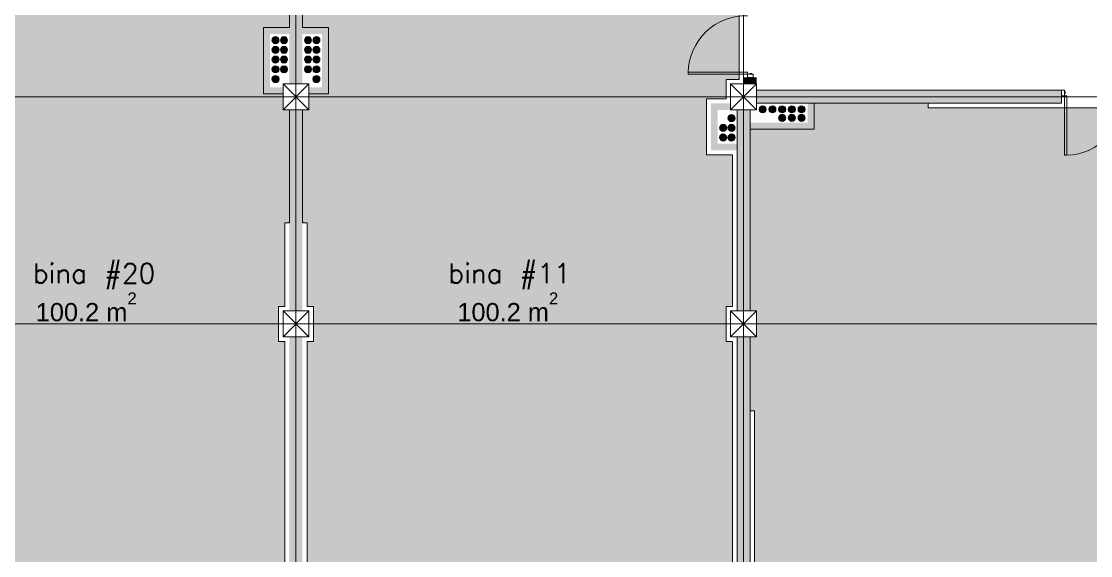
# Model space of a CAD drawing. Header units: millimetres. Extents: x 476244520 to 476657119, y 4620824743 to 4621446928.
# Drawn here: x 476406821 to 476423305, y 4621153121 to 4621161358 of the extents above; entities that cross this region are included whole.
import ezdxf

# ---------------------------------------------------------------- set-up
doc = ezdxf.new("R2010")
doc.units = ezdxf.units.MM
doc.header["$MEASUREMENT"] = 0
for name, color, linetype, lineweight in [('2D Drafting - General_Pen_No__1_Pen_No__7', 7, 'Continuous', 0), ('2D Drafting - General_Pen_No__1_Pen_No__7_Pen_No__7', 7, 'Continuous', 0), ('2D Drafting - General_Pen_No__250_Pen_No__7_Pen_No__250', 7, 'Continuous', 0), ('2D Drafting - General_Pen_No__250_Pen_No__7_Pen_No__7', 7, 'Continuous', 0), ('Annotation - Text_Pen_No__7_Pen_No__142', 142, 'Continuous', 0), ('Doors_Pen_No__7_Pen_No__7_Pen_No__7', 7, 'Continuous', 0), ('G-Anno-Nplt_Pen_No__142', 142, 'Continuous', 0), ('G-Anno-Nplt_Pen_No__151', 151, 'Continuous', 0), ('G-Anno-Nplt_Pen_No__4', 7, 'Continuous', 0), ('shaxtebi da milebi_Pen_No__1_Pen_No__1_Pen_No__1', 1, 'Continuous', 0), ('shaxtebi da milebi_Pen_No__1_Pen_No__1_Pen_No__5', 5, 'Continuous', 0), ('shaxtebi da milebi_Pen_No__5_Pen_No__5_Pen_No__5', 5, 'Continuous', 0), ('zoma_Pen_No__142', 142, 'Continuous', 0), ('zoma_Pen_No__5_Pen_No__5', 5, 'Continuous', 0)]:
    doc.layers.add(name, color=color, linetype=linetype, lineweight=lineweight)
doc.layers.add('shaxtebi da milebi_Pen_No__1_Pen_No__1_Pen_No__252', color=7, linetype='Continuous', lineweight=0, true_color=0x666666)
doc.layers.add('shaxtebi da milebi_Pen_No__5_Pen_No__5_Pen_No__252', color=7, linetype='Continuous', lineweight=0, true_color=0x666666)
doc.layers.add('zoma', color=7, linetype='Continuous')
doc.styles.add('GENERATED_STYLE_1', font='arial.ttf')
doc.styles.add('GENERATED_STYLE_2', font='arial.ttf')
doc.dimstyles.new('GENERATED_STYLE__1', dxfattribs={"dimtxt": 200, "dimasz": 64.421331, "dimexe": 0.18, "dimexo": 3, "dimgap": 0.09, "dimtad": 1, "dimtih": 1, "dimtoh": 1, "dimlfac": 0.001, "dimzin": 0, "dimdsep": 46, "dimtxsty": 'GENERATED_STYLE_2', "dimblk": 'ARROWHEAD_2', "dimblk1": 'ARROWHEAD_2', "dimblk2": 'ARROWHEAD_2', "dimcen": 0.09, "dimclrd": 142, "dimclre": 142, "dimclrt": 142, "dimadec": 0, "dimazin": 0, "dimtfac": 1, "dimtdec": 4, "dimtmove": 0, "dimatfit": 3, "dimfxl": 1, "dimtolj": 1, "dimtzin": 0, "dimarcsym": 0})

# ---------------------------------------------------------------- blocks, each defined once
blk = doc.blocks.new('*D58', base_point=(476844527, 4621385791))
at = {"layer": 'zoma_Pen_No__142', "color": 142, "linetype": 'Continuous', "lineweight": 0, "transparency": 16777216}
for p, q in [((476404880, 4621188696), (476404831, 4621188611)), ((476404856, 4621188590), (476404856, 4621188717)), ((476411380, 4621188696), (476411331, 4621188611)), ((476411356, 4621188590), (476411356, 4621188717)), ((476404856, 4621188653), (476411356, 4621188653))]:
    blk.add_line(p, q, dxfattribs=at)
at = {"layer": 'zoma_Pen_No__142', "color": 142, "lineweight": 0, "transparency": 16777216, "char_height": 200, "attachment_point": 7, "style": 'GENERATED_STYLE_2'}
for s, insert in [('\\A1;{\\pql;\\fArial CYR|b0|i0|c204|p34;6.50}', (476407840, 4621188693)), ('\\A1;{\\pql;\\fArial CYR|b0|i0|c204|p34;0.40}', (476410799, 4621188693))]:
    blk.add_mtext(s, dxfattribs=dict(at, insert=insert))
blk = doc.blocks.new('ARROWHEAD_2')
at = {"color": 0, "linetype": 'Continuous', "lineweight": 0}
for p, q in [((0, 0), (-1, 0)), ((-0.38, -0.66), (0.38, 0.66))]:
    blk.add_line(p, q, dxfattribs=at)
blk = doc.blocks.new('*D59', base_point=(476844527, 4621385791))
at = {"layer": 'zoma_Pen_No__142', "color": 142, "linetype": 'Continuous', "lineweight": 0, "transparency": 16777216}
for p, q in [((476411380, 4621188696), (476411331, 4621188611)), ((476411356, 4621188590), (476411356, 4621188717)), ((476411780, 4621188696), (476411731, 4621188611)), ((476411756, 4621188590), (476411756, 4621188717)), ((476411356, 4621188653), (476411756, 4621188653))]:
    blk.add_line(p, q, dxfattribs=at)
blk = doc.blocks.new('*D60', base_point=(476844527, 4621385791))
at = {"layer": 'zoma_Pen_No__142', "color": 142, "linetype": 'Continuous', "lineweight": 0, "transparency": 16777216}
for p, q in [((476411780, 4621188696), (476411731, 4621188611)), ((476411756, 4621188590), (476411756, 4621188717)), ((476418280, 4621188696), (476418231, 4621188611)), ((476418256, 4621188590), (476418256, 4621188717)), ((476411756, 4621188653), (476418256, 4621188653))]:
    blk.add_line(p, q, dxfattribs=at)
at = {"layer": 'zoma_Pen_No__142', "color": 142, "lineweight": 0, "transparency": 16777216, "char_height": 200, "attachment_point": 7, "style": 'GENERATED_STYLE_2'}
for s, insert in [('\\A1;{\\pql;\\fArial CYR|b0|i0|c204|p34;6.50}', (476414740, 4621188693)), ('\\A1;{\\pql;\\fArial CYR|b0|i0|c204|p34;0.40}', (476417699, 4621188693))]:
    blk.add_mtext(s, dxfattribs=dict(at, insert=insert))
blk = doc.blocks.new('*D61', base_point=(476844527, 4621385791))
at = {"layer": 'zoma_Pen_No__142', "color": 142, "linetype": 'Continuous', "lineweight": 0, "transparency": 16777216}
for p, q in [((476418280, 4621188696), (476418231, 4621188611)), ((476418256, 4621188590), (476418256, 4621188717)), ((476418680, 4621188696), (476418631, 4621188611)), ((476418656, 4621188590), (476418656, 4621188717)), ((476418256, 4621188653), (476418656, 4621188653))]:
    blk.add_line(p, q, dxfattribs=at)
blk = doc.blocks.new('*D62', base_point=(476844527, 4621385791))
at = {"layer": 'zoma_Pen_No__142', "color": 142, "linetype": 'Continuous', "lineweight": 0, "transparency": 16777216}
for p, q in [((476418680, 4621188696), (476418631, 4621188611)), ((476418656, 4621188590), (476418656, 4621188717)), ((476425180, 4621188696), (476425131, 4621188611)), ((476425156, 4621188590), (476425156, 4621188717)), ((476418656, 4621188653), (476425156, 4621188653))]:
    blk.add_line(p, q, dxfattribs=at)
at = {"layer": 'zoma_Pen_No__142', "color": 142, "lineweight": 0, "transparency": 16777216, "char_height": 200, "attachment_point": 7, "style": 'GENERATED_STYLE_2'}
for s, insert in [('\\A1;{\\pql;\\fArial CYR|b0|i0|c204|p34;6.50}', (476421640, 4621188693)), ('\\A1;{\\pql;\\fArial CYR|b0|i0|c204|p34;0.40}', (476424599, 4621188693))]:
    blk.add_mtext(s, dxfattribs=dict(at, insert=insert))
blk = doc.blocks.new('*D438', base_point=(476844527, 4621385791))
at = {"layer": 'zoma_Pen_No__142', "color": 142, "linetype": 'Continuous', "lineweight": 0, "transparency": 16777216}
for p, q in [((476404379, 4621127952), (476404330, 4621127868)), ((476404354, 4621127847), (476404354, 4621127974)), ((476404354, 4621127910), (476410854, 4621127910)), ((476410879, 4621127952), (476410830, 4621127868)), ((476410854, 4621127847), (476410854, 4621127974))]:
    blk.add_line(p, q, dxfattribs=at)
at = {"layer": 'zoma_Pen_No__142', "color": 142, "lineweight": 0, "transparency": 16777216, "char_height": 200, "attachment_point": 7, "style": 'GENERATED_STYLE_2'}
for s, insert in [('\\A1;{\\pql;\\fArial CYR|b0|i0|c204|p34;6.50}', (476407338, 4621127950)), ('\\A1;{\\pql;\\fArial CYR|b0|i0|c204|p34;0.40}', (476410298, 4621127950))]:
    blk.add_mtext(s, dxfattribs=dict(at, insert=insert))
blk = doc.blocks.new('*D439', base_point=(476844527, 4621385791))
at = {"layer": 'zoma_Pen_No__142', "color": 142, "linetype": 'Continuous', "lineweight": 0, "transparency": 16777216}
for p, q in [((476410879, 4621127952), (476410830, 4621127868)), ((476410854, 4621127847), (476410854, 4621127974)), ((476410854, 4621127910), (476411254, 4621127910)), ((476411279, 4621127952), (476411230, 4621127868)), ((476411254, 4621127847), (476411254, 4621127974))]:
    blk.add_line(p, q, dxfattribs=at)
blk = doc.blocks.new('*D440', base_point=(476844527, 4621385791))
at = {"layer": 'zoma_Pen_No__142', "color": 142, "linetype": 'Continuous', "lineweight": 0, "transparency": 16777216}
for p, q in [((476411279, 4621127952), (476411230, 4621127868)), ((476411254, 4621127847), (476411254, 4621127974)), ((476411254, 4621127910), (476417754, 4621127910)), ((476417779, 4621127952), (476417730, 4621127868)), ((476417754, 4621127847), (476417754, 4621127974))]:
    blk.add_line(p, q, dxfattribs=at)
at = {"layer": 'zoma_Pen_No__142', "color": 142, "lineweight": 0, "transparency": 16777216, "char_height": 200, "attachment_point": 7, "style": 'GENERATED_STYLE_2'}
for s, insert in [('\\A1;{\\pql;\\fArial CYR|b0|i0|c204|p34;6.50}', (476414238, 4621127950)), ('\\A1;{\\pql;\\fArial CYR|b0|i0|c204|p34;0.40}', (476417198, 4621127950))]:
    blk.add_mtext(s, dxfattribs=dict(at, insert=insert))
blk = doc.blocks.new('*D441', base_point=(476844527, 4621385791))
at = {"layer": 'zoma_Pen_No__142', "color": 142, "linetype": 'Continuous', "lineweight": 0, "transparency": 16777216}
for p, q in [((476417779, 4621127952), (476417730, 4621127868)), ((476417754, 4621127847), (476417754, 4621127974)), ((476417754, 4621127910), (476418154, 4621127910)), ((476418179, 4621127952), (476418130, 4621127868)), ((476418154, 4621127847), (476418154, 4621127974))]:
    blk.add_line(p, q, dxfattribs=at)
blk = doc.blocks.new('*D442', base_point=(476844527, 4621385791))
at = {"layer": 'zoma_Pen_No__142', "color": 142, "linetype": 'Continuous', "lineweight": 0, "transparency": 16777216}
for p, q in [((476418179, 4621127952), (476418130, 4621127868)), ((476418154, 4621127847), (476418154, 4621127974)), ((476418154, 4621127910), (476424654, 4621127910)), ((476424679, 4621127952), (476424630, 4621127868)), ((476424654, 4621127847), (476424654, 4621127974))]:
    blk.add_line(p, q, dxfattribs=at)
at = {"layer": 'zoma_Pen_No__142', "color": 142, "lineweight": 0, "transparency": 16777216, "char_height": 200, "attachment_point": 7, "style": 'GENERATED_STYLE_2'}
for s, insert in [('\\A1;{\\pql;\\fArial CYR|b0|i0|c204|p34;6.50}', (476421138, 4621127950)), ('\\A1;{\\pql;\\fArial CYR|b0|i0|c204|p34;0.40}', (476424098, 4621127950))]:
    blk.add_mtext(s, dxfattribs=dict(at, insert=insert))

msp = doc.modelspace()

# ---------------------------------------------------------------- hatches: boundary and pattern name
at = {"layer": '2D Drafting - General_Pen_No__250_Pen_No__7_Pen_No__7', "linetype": 'Continuous', "lineweight": 0}
for points in [[(476410954.207, 4621166892.829), (476410954.207, 4621160392.829), (476411154.207, 4621160392.829), (476411154.207, 4621166892.829)], [(476410954.207, 4621161263.847), (476410554.207, 4621161263.847), (476410554.207, 4621160242.829), (476410854.207, 4621160242.829), (476410854.207, 4621160342.829), (476410654.207, 4621160342.829), (476410654.207, 4621161163.659), (476410954.207, 4621161163.659)], [(476411154.207, 4621161263.847), (476411554.207, 4621161263.847), (476411554.207, 4621160242.829), (476411254.207, 4621160242.829), (476411254.207, 4621160342.829), (476411454.207, 4621160342.829), (476411454.207, 4621161163.659), (476411154.207, 4621161163.659)], [(476417954.207, 4621160492.829), (476417954.207, 4621160392.829), (476418154.207, 4621160392.829), (476418154.207, 4621160492.829)], [(476422854.207, 4621160296.086), (476418154.207, 4621160296.086), (476418154.207, 4621160096.086), (476422854.207, 4621160096.086)], [(476410954.207, 4621159992.829), (476410954.207, 4621156892.829), (476411154.207, 4621156892.829), (476411154.207, 4621159992.829)], [(476417854.207, 4621159371.81), (476417454.207, 4621159371.81), (476417454.207, 4621160092.829), (476417754.207, 4621160092.829), (476417754.207, 4621159992.829), (476417554.207, 4621159992.829), (476417554.207, 4621159471.998), (476417854.207, 4621159471.998)], [(476418054.207, 4621156892.829), (476417854.207, 4621156892.829), (476417854.207, 4621159992.829), (476418054.207, 4621159992.829)], [(476418944.207, 4621160096.086), (476419044.395, 4621160096.086), (476419044.395, 4621159696.086), (476418054.207, 4621159696.086), (476418054.207, 4621159796.086), (476418944.207, 4621159796.086)], [(476410954.207, 4621156492.829), (476410954.207, 4621149992.829), (476411154.207, 4621149992.829), (476411154.207, 4621156492.829)], [(476418054.207, 4621149992.829), (476417854.207, 4621149992.829), (476417854.207, 4621156492.829), (476418054.207, 4621156492.829)]]:
    msp.add_hatch(color=7, dxfattribs=at).paths.add_polyline_path(points)
at = {"layer": 'G-Anno-Nplt_Pen_No__151', "linetype": 'Continuous', "lineweight": 0, "true_color": 0x1f2f3f}
for points in [[(476404224.207, 4621166822.828), (476404224.207, 4621160462.829), (476404424.207, 4621160462.829), (476404424.207, 4621160162.828), (476404724.207, 4621160162.828), (476404724.207, 4621159301.81), (476404324.207, 4621159301.81), (476404324.207, 4621156962.828), (476404424.207, 4621156962.828), (476404424.207, 4621156422.829), (476404324.207, 4621156422.829), (476404324.207, 4621152262.771), (476407724.207, 4621152262.77), (476407724.207, 4621149862.77), (476410484.207, 4621149862.77), (476410484.207, 4621150662.958), (476410884.207, 4621150662.958), (476410884.207, 4621156422.829), (476410784.207, 4621156422.829), (476410784.207, 4621156962.829), (476410884.207, 4621156962.829), (476410884.207, 4621158250.12), (476410954.207, 4621158250.12), (476410954.207, 4621159992.829), (476410854.207, 4621159992.829), (476410854.207, 4621160242.829), (476410554.207, 4621160242.829), (476410554.207, 4621161263.847), (476410954.207, 4621161263.847), (476410954.207, 4621161866.098), (476410884.207, 4621161866.098), (476410884.207, 4621165922.832), (476407384.207, 4621165922.832), (476407384.207, 4621167022.829), (476404424.207, 4621167022.829), (476404424.207, 4621166822.828)], [(476417884.207, 4621166822.828), (476417884.207, 4621160462.829), (476417684.207, 4621160462.829), (476417684.207, 4621160162.828), (476417384.207, 4621160162.828), (476417384.207, 4621159301.81), (476417784.207, 4621159301.81), (476417784.207, 4621156962.828), (476417684.207, 4621156962.828), (476417684.207, 4621156422.829), (476417784.207, 4621156422.829), (476417784.207, 4621152262.771), (476414384.207, 4621152262.77), (476414384.207, 4621149862.77), (476411624.207, 4621149862.77), (476411624.207, 4621150662.958), (476411224.207, 4621150662.958), (476411224.207, 4621156422.829), (476411324.207, 4621156422.829), (476411324.207, 4621156962.829), (476411224.207, 4621156962.829), (476411224.207, 4621158250.12), (476411154.207, 4621158250.12), (476411154.207, 4621159992.829), (476411254.207, 4621159992.829), (476411254.207, 4621160242.829), (476411554.207, 4621160242.829), (476411554.207, 4621161263.847), (476411154.207, 4621161263.847), (476411154.207, 4621161866.098), (476411224.207, 4621161866.098), (476411224.207, 4621165922.832), (476414724.207, 4621165922.832), (476414724.207, 4621167022.829), (476417684.207, 4621167022.829), (476417684.207, 4621166822.828)]]:
    msp.add_hatch(color=169, dxfattribs=at).paths.add_polyline_path(points)
h = msp.add_hatch(color=169, dxfattribs=at)
h.paths.add_polyline_path([(476418054.207, 4621155352.04), (476418124.207, 4621155352.04), (476418124.207, 4621150062.829), (476418224.207, 4621150062.829), (476418224.207, 4621149862.829), (476424584.207, 4621149862.829), (476424584.207, 4621150062.829), (476424784.207, 4621150062.829), (476424784.207, 4621151362.829), (476431684.207, 4621151362.829), (476431684.207, 4621156422.828), (476430614.019, 4621156422.828), (476430614.019, 4621156962.829), (476431684.207, 4621156962.829), (476431684.207, 4621159922.829), (476431484.207, 4621159922.829), (476431484.207, 4621160026.086), (476425124.207, 4621160026.086), (476425124.207, 4621159922.829), (476424824.137, 4621159922.829), (476424824.137, 4621159626.086), (476423994.019, 4621159626.086), (476423994.019, 4621160026.086), (476420800.56, 4621160026.086), (476420800.56, 4621160096.086), (476419044.395, 4621160096.086), (476419044.395, 4621159696.086), (476418054.207, 4621159696.086), (476418054.207, 4621156892.829), (476418154.207, 4621156892.829), (476418154.207, 4621156492.829), (476418054.207, 4621156492.829)])
h.paths.add_polyline_path([(476424654.207, 4621156492.829), (476425054.207, 4621156492.829), (476425054.207, 4621156892.829), (476424654.207, 4621156892.829)], flags=0)
at = {"layer": 'shaxtebi da milebi_Pen_No__1_Pen_No__1_Pen_No__1', "linetype": 'Continuous', "lineweight": 0}
for points in [[(476410739.207, 4621160523.659, 1), (476410739.207, 4621160413.659, 1)], [(476411369.207, 4621160523.659, -1), (476411369.207, 4621160413.659, -1)], [(476418304.207, 4621160001.087, -1), (476418194.207, 4621160001.087, -1)], [(476417769.207, 4621159811.998, -1), (476417769.207, 4621159921.998, -1)]]:
    msp.add_hatch(color=1, dxfattribs=at).paths.add_polyline_path(points)
at = {"layer": 'shaxtebi da milebi_Pen_No__1_Pen_No__1_Pen_No__252', "linetype": 'Continuous', "lineweight": 0, "true_color": 0x666666}
msp.add_hatch(color=251, dxfattribs=at).paths.add_polyline_path([(476417639.207, 4621159661.998, -1), (476417639.207, 4621159771.998, -1)])
at = {"layer": 'shaxtebi da milebi_Pen_No__1_Pen_No__1_Pen_No__5', "linetype": 'Continuous', "lineweight": 0}
for points in [[(476410739.207, 4621161123.659, 1), (476410739.207, 4621161013.659, 1)], [(476410739.207, 4621160973.659, 1), (476410739.207, 4621160863.659, 1)], [(476410869.207, 4621161123.659, 1), (476410869.207, 4621161013.659, 1)], [(476410869.207, 4621160973.659, 1), (476410869.207, 4621160863.659, 1)], [(476411239.207, 4621161123.659, -1), (476411239.207, 4621161013.659, -1)], [(476411239.207, 4621160973.659, -1), (476411239.207, 4621160863.659, -1)], [(476411369.207, 4621161123.659, -1), (476411369.207, 4621161013.659, -1)], [(476411369.207, 4621160973.659, -1), (476411369.207, 4621160863.659, -1)], [(476410739.207, 4621160823.659, 1), (476410739.207, 4621160713.659, 1)], [(476411369.207, 4621160823.659, -1), (476411369.207, 4621160713.659, -1)], [(476410739.207, 4621160673.659, 1), (476410739.207, 4621160563.659, 1)], [(476411369.207, 4621160673.659, -1), (476411369.207, 4621160563.659, -1)], [(476417769.207, 4621159661.998, -1), (476417769.207, 4621159771.998, -1)], [(476417639.207, 4621159511.998, -1), (476417639.207, 4621159621.998, -1)], [(476417769.207, 4621159511.998, -1), (476417769.207, 4621159621.998, -1)]]:
    msp.add_hatch(color=5, dxfattribs=at).paths.add_polyline_path(points)
at = {"layer": 'shaxtebi da milebi_Pen_No__5_Pen_No__5_Pen_No__252', "linetype": 'Continuous', "lineweight": 0, "true_color": 0x666666}
for points in [[(476410869.207, 4621160823.659, 1), (476410869.207, 4621160713.659, 1)], [(476411239.207, 4621160823.659, -1), (476411239.207, 4621160713.659, -1)], [(476410869.207, 4621160673.659, 1), (476410869.207, 4621160563.659, 1)], [(476411239.207, 4621160673.659, -1), (476411239.207, 4621160563.659, -1)], [(476418604.207, 4621159871.087, 1), (476418494.207, 4621159871.087, 1)], [(476418754.207, 4621159871.087, 1), (476418644.207, 4621159871.087, 1)]]:
    msp.add_hatch(color=251, dxfattribs=at).paths.add_polyline_path(points)
at = {"layer": 'shaxtebi da milebi_Pen_No__5_Pen_No__5_Pen_No__5', "linetype": 'Continuous', "lineweight": 0}
for points in [[(476418399.207, 4621160056.087, 1), (476418399.207, 4621159946.087, 1)], [(476418549.207, 4621160056.087, 1), (476418549.207, 4621159946.087, 1)], [(476418699.207, 4621160056.087, 1), (476418699.207, 4621159946.087, 1)], [(476418849.207, 4621160056.087, 1), (476418849.207, 4621159946.087, 1)], [(476418849.006, 4621159926.086, 1), (476418849.006, 4621159816.086, 1)]]:
    msp.add_hatch(color=5, dxfattribs=at).paths.add_polyline_path(points)

# ---------------------------------------------------------------- linework, layer by layer
at = {"layer": '2D Drafting - General_Pen_No__1_Pen_No__7', "color": 7, "linetype": 'Continuous', "lineweight": 0}
for p, q in [((476411254.207, 4621159992.829), (476410854.207, 4621160392.829)), ((476410854.207, 4621159992.829), (476411254.207, 4621160392.829)), ((476418154.207, 4621159992.829), (476417754.207, 4621160392.829)), ((476417754.207, 4621159992.829), (476418154.207, 4621160392.829)), ((476410854.207, 4621156492.829), (476411254.207, 4621156892.829)), ((476411254.207, 4621156492.829), (476410854.207, 4621156892.829)), ((476417754.207, 4621156492.829), (476418154.207, 4621156892.829)), ((476418154.207, 4621156492.829), (476417754.207, 4621156892.829))]:
    msp.add_line(p, q, dxfattribs=at)
at = {"layer": '2D Drafting - General_Pen_No__1_Pen_No__7', "color": 7, "linetype": 'Continuous', "lineweight": 0, "flags": 128}
for points in [[(476411254.207, 4621159992.829), (476410854.207, 4621159992.829), (476410854.207, 4621160392.829), (476411254.207, 4621160392.829)], [(476417754.207, 4621159992.829), (476418154.207, 4621159992.829), (476418154.207, 4621160392.829), (476417754.207, 4621160392.829)], [(476411254.207, 4621156492.829), (476410854.207, 4621156492.829), (476410854.207, 4621156892.829), (476411254.207, 4621156892.829)], [(476418154.207, 4621156492.829), (476417754.207, 4621156492.829), (476417754.207, 4621156892.829), (476418154.207, 4621156892.829)]]:
    msp.add_lwpolyline(points, close=True, dxfattribs=at)
at = {"layer": '2D Drafting - General_Pen_No__1_Pen_No__7_Pen_No__7', "color": 7, "linetype": 'Continuous', "lineweight": 0}
for centre, start, end in [((476417992.455, 4621160550.551), 88.396194, 178.396194), ((476422911.929, 4621160186.42), 271.603806, 1.603806)]:
    msp.add_arc(centre, 893.239, start, end, dxfattribs=at)
at = {"layer": '2D Drafting - General_Pen_No__250_Pen_No__7_Pen_No__250', "color": 7, "linetype": 'Continuous', "lineweight": 0, "flags": 128}
for points in [[(476418054.207, 4621156892.829), (476417854.207, 4621156892.829), (476417854.207, 4621159992.829), (476418054.207, 4621159992.829)], [(476418054.207, 4621149992.829), (476417854.207, 4621149992.829), (476417854.207, 4621156492.829), (476418054.207, 4621156492.829)]]:
    msp.add_lwpolyline(points, close=True, dxfattribs=at)
at = {"layer": '2D Drafting - General_Pen_No__250_Pen_No__7_Pen_No__7', "color": 7, "linetype": 'Continuous', "lineweight": 0, "flags": 128}
msp.add_lwpolyline([(476422854.207, 4621160296.086), (476418154.207, 4621160296.086), (476418154.207, 4621160096.086), (476422854.207, 4621160096.086)], close=True, dxfattribs=at)
at = {"layer": 'Doors_Pen_No__7_Pen_No__7_Pen_No__7', "color": 7, "linetype": 'Continuous', "lineweight": 0, "flags": 128}
for points in [[(476418017.455, 4621160542.217), (476418017.455, 4621160575.551), (476417099.566, 4621160575.551), (476417099.566, 4621160542.217)], [(476418102.122, 4621160492.829), (476418102.122, 4621160542.217), (476418017.455, 4621160542.217), (476418017.455, 4621160492.829)], [(476418084.122, 4621160542.217), (476418084.122, 4621160553.329), (476418050.788, 4621160553.329), (476418050.788, 4621160542.217)], [(476422854.207, 4621160296.086), (476422903.596, 4621160296.086), (476422903.596, 4621160211.42), (476422854.207, 4621160211.42)], [(476422903.596, 4621160278.086), (476422914.707, 4621160278.086), (476422914.707, 4621160244.753), (476422903.596, 4621160244.753)], [(476422903.596, 4621160211.42), (476422936.929, 4621160211.42), (476422936.929, 4621159293.531), (476422903.596, 4621159293.531)]]:
    msp.add_lwpolyline(points, close=True, dxfattribs=at)
at = {"layer": 'G-Anno-Nplt_Pen_No__4', "color": 7, "linetype": 'Continuous', "lineweight": 0, "flags": 128}
for points in [[(476404324.207, 4621152262.771), (476407724.207, 4621152262.77), (476407724.207, 4621149862.77), (476410484.207, 4621149862.77), (476410484.207, 4621150662.958), (476410884.207, 4621150662.958), (476410884.207, 4621156422.829), (476410784.207, 4621156422.829), (476410784.207, 4621156962.829), (476410884.207, 4621156962.829), (476410884.207, 4621158250.12), (476410954.207, 4621158250.12), (476410954.207, 4621159992.829), (476410854.207, 4621159992.829), (476410854.207, 4621160242.829), (476410554.207, 4621160242.829), (476410554.207, 4621161263.847), (476410954.207, 4621161263.847), (476410954.207, 4621161866.098), (476410884.207, 4621161866.098), (476410884.207, 4621165922.832), (476407384.207, 4621165922.832), (476407384.207, 4621167022.829), (476404424.207, 4621167022.829)], [(476417884.207, 4621166822.828), (476417884.207, 4621160462.829), (476417684.207, 4621160462.829), (476417684.207, 4621160162.828), (476417384.207, 4621160162.828), (476417384.207, 4621159301.81), (476417784.207, 4621159301.81), (476417784.207, 4621156962.828), (476417684.207, 4621156962.828), (476417684.207, 4621156422.829), (476417784.207, 4621156422.829), (476417784.207, 4621152262.771)], [(476411224.207, 4621150662.958), (476411224.207, 4621156422.829), (476411324.207, 4621156422.829), (476411324.207, 4621156962.829), (476411224.207, 4621156962.829), (476411224.207, 4621158250.12), (476411154.207, 4621158250.12), (476411154.207, 4621159992.829), (476411254.207, 4621159992.829), (476411254.207, 4621160242.829), (476411554.207, 4621160242.829), (476411554.207, 4621161263.847), (476411154.207, 4621161263.847), (476411154.207, 4621161866.098)], [(476423994.019, 4621160026.086), (476420800.56, 4621160026.086), (476420800.56, 4621160096.086), (476419044.395, 4621160096.086), (476419044.395, 4621159696.086), (476418054.207, 4621159696.086), (476418054.207, 4621156892.829), (476418154.207, 4621156892.829), (476418154.207, 4621156492.829), (476418054.207, 4621156492.829), (476418054.207, 4621155352.04), (476418124.207, 4621155352.04), (476418124.207, 4621150062.829), (476418224.207, 4621150062.829), (476418224.207, 4621149862.829), (476424584.207, 4621149862.829)]]:
    msp.add_lwpolyline(points, dxfattribs=at)
at = {"layer": 'shaxtebi da milebi_Pen_No__1_Pen_No__1_Pen_No__1', "color": 1, "linetype": 'Continuous', "lineweight": 0, "flags": 128}
for points in [[(476410739.207, 4621160523.659, -1), (476410739.207, 4621160413.659, -1)], [(476411369.207, 4621160523.659, 1), (476411369.207, 4621160413.659, 1)], [(476418304.207, 4621160001.087, 1), (476418194.207, 4621160001.087, 1)], [(476417769.207, 4621159811.998, 1), (476417769.207, 4621159921.998, 1)]]:
    msp.add_lwpolyline(points, format="xyb", close=True, dxfattribs=at)
at = {"layer": 'shaxtebi da milebi_Pen_No__1_Pen_No__1_Pen_No__252', "color": 251, "linetype": 'Continuous', "lineweight": 0, "true_color": 0x666666, "flags": 128}
for points in [[(476417639.207, 4621159661.998, -1), (476417639.207, 4621159771.998, -1)], [(476417639.207, 4621159661.998, 1), (476417639.207, 4621159771.998, 1)]]:
    msp.add_lwpolyline(points, format="xyb", close=True, dxfattribs=at)
at = {"layer": 'shaxtebi da milebi_Pen_No__1_Pen_No__1_Pen_No__5', "color": 5, "linetype": 'Continuous', "lineweight": 0, "flags": 128}
for points in [[(476410739.207, 4621161123.659, 1), (476410739.207, 4621161013.659, 1)], [(476410739.207, 4621160973.659, 1), (476410739.207, 4621160863.659, 1)], [(476410869.207, 4621161123.659, 1), (476410869.207, 4621161013.659, 1)], [(476410869.207, 4621160973.659, 1), (476410869.207, 4621160863.659, 1)], [(476411239.207, 4621161123.659, -1), (476411239.207, 4621161013.659, -1)], [(476411239.207, 4621160973.659, -1), (476411239.207, 4621160863.659, -1)], [(476411369.207, 4621161123.659, -1), (476411369.207, 4621161013.659, -1)], [(476411369.207, 4621160973.659, -1), (476411369.207, 4621160863.659, -1)], [(476410739.207, 4621160823.659, 1), (476410739.207, 4621160713.659, 1)], [(476411369.207, 4621160823.659, -1), (476411369.207, 4621160713.659, -1)], [(476410739.207, 4621160673.659, 1), (476410739.207, 4621160563.659, 1)], [(476411369.207, 4621160673.659, -1), (476411369.207, 4621160563.659, -1)], [(476417769.207, 4621159661.998, -1), (476417769.207, 4621159771.998, -1)], [(476417639.207, 4621159511.998, -1), (476417639.207, 4621159621.998, -1)], [(476417769.207, 4621159511.998, -1), (476417769.207, 4621159621.998, -1)]]:
    msp.add_lwpolyline(points, format="xyb", close=True, dxfattribs=at)
at = {"layer": 'shaxtebi da milebi_Pen_No__5_Pen_No__5_Pen_No__252', "color": 251, "linetype": 'Continuous', "lineweight": 0, "true_color": 0x666666, "flags": 128}
for points in [[(476410869.207, 4621160823.659, 1), (476410869.207, 4621160713.659, 1)], [(476411239.207, 4621160823.659, -1), (476411239.207, 4621160713.659, -1)], [(476410869.207, 4621160673.659, 1), (476410869.207, 4621160563.659, 1)], [(476411239.207, 4621160673.659, -1), (476411239.207, 4621160563.659, -1)], [(476418604.207, 4621159871.087, 1), (476418494.207, 4621159871.087, 1)], [(476418754.207, 4621159871.087, 1), (476418644.207, 4621159871.087, 1)]]:
    msp.add_lwpolyline(points, format="xyb", close=True, dxfattribs=at)
at = {"layer": 'shaxtebi da milebi_Pen_No__5_Pen_No__5_Pen_No__5', "color": 5, "linetype": 'Continuous', "lineweight": 0, "flags": 128}
for points in [[(476418399.207, 4621160056.087, 1), (476418399.207, 4621159946.087, 1)], [(476418549.207, 4621160056.087, 1), (476418549.207, 4621159946.087, 1)], [(476418699.207, 4621160056.087, 1), (476418699.207, 4621159946.087, 1)], [(476418849.207, 4621160056.087, 1), (476418849.207, 4621159946.087, 1)], [(476418849.006, 4621159926.086, 1), (476418849.006, 4621159816.086, 1)]]:
    msp.add_lwpolyline(points, format="xyb", close=True, dxfattribs=at)
at = {"layer": 'zoma_Pen_No__5_Pen_No__5', "color": 5, "linetype": 'Continuous', "lineweight": 0}
for p, q in [((476411054.207, 4621146083.232), (476411054.207, 4621170794.038)), ((476417954.207, 4621146083.232), (476417954.207, 4621170794.038)), ((476386273.656, 4621160192.829), (476436160.037, 4621160192.829)), ((476386273.656, 4621160192.829), (476436160.037, 4621160192.829)), ((476386273.656, 4621156692.829), (476436160.037, 4621156692.829)), ((476386273.656, 4621156692.829), (476436160.037, 4621156692.829))]:
    msp.add_line(p, q, dxfattribs=at)

# ---------------------------------------------------------------- texts
at = {"layer": 'Annotation - Text_Pen_No__7_Pen_No__142', "color": 142, "linetype": 'Continuous', "lineweight": 0, "char_height": 300, "attachment_point": 2}
for s, insert in [('\\A1;{\\pqc;\\Ftxt.shx;bina #\\Ftxt.shx;20}', (476407940.121, 4621157623.433)), ('\\A1;{\\pqc;\\Ftxt.shx;bina #1\\Ftxt.shx;1}', (476414344.881, 4621157623.433))]:
    msp.add_mtext(s, dxfattribs=dict(at, insert=insert))
at = {"layer": 'G-Anno-Nplt_Pen_No__142', "color": 142, "lineweight": 0, "char_height": 280, "attachment_point": 7, "style": 'GENERATED_STYLE_1'}
for insert in [(476407041.846, 4621156731.385), (476413541.368, 4621156731.385)]:
    msp.add_mtext('{\\fArial|b0|i0|c0|p34;100.2 m{\\H0.66x;\\S2^  ;}}', dxfattribs=dict(at, insert=insert))

# ---------------------------------------------------------------- dimensions: what is measured, and where the dimension line sits
at = {"layer": 'zoma', "color": 142, "linetype": 'Continuous', "lineweight": 0}
for base, p1, p2, picture, middle in [((476411355.933, 4621188653.35), (476404855.933, 4621155547.158), (476411355.933, 4621155547.158), '*D58', (476408099.64, 4621188793.35)), ((476418255.933, 4621188653.35), (476411755.933, 4621155547.158), (476418255.933, 4621155547.158), '*D60', (476414999.64, 4621188793.35)), ((476425155.933, 4621188653.35), (476418655.933, 4621155547.158), (476425155.933, 4621155547.158), '*D62', (476421899.64, 4621188793.35)), ((476411755.933, 4621188653.35), (476411355.933, 4621155547.158), (476411755.933, 4621155547.158), '*D59', (476411059.085, 4621188793.35)), ((476418655.933, 4621188653.35), (476418255.933, 4621155547.158), (476418655.933, 4621155547.158), '*D61', (476417959.085, 4621188793.35)), ((476410854.207, 4621127910.11), (476404354.207, 4621161016.302), (476410854.207, 4621161016.302), '*D438', (476407597.914, 4621128050.11)), ((476411254.207, 4621127910.11), (476410854.207, 4621161016.302), (476411254.207, 4621161016.302), '*D439', (476410557.359, 4621128050.11)), ((476417754.207, 4621127910.11), (476411254.207, 4621161016.302), (476417754.207, 4621161016.302), '*D440', (476414497.914, 4621128050.11)), ((476418154.207, 4621127910.11), (476417754.207, 4621161016.302), (476418154.207, 4621161016.302), '*D441', (476417457.359, 4621128050.11)), ((476424654.207, 4621127910.11), (476418154.207, 4621161016.302), (476424654.207, 4621161016.302), '*D442', (476421397.914, 4621128050.11))]:
    dim = msp.add_linear_dim(base=base, p1=p1, p2=p2, dimstyle='GENERATED_STYLE__1', dxfattribs=at)
    dim.commit()
    dim.dimension.update_dxf_attribs({"geometry": picture, "text_midpoint": middle, "dimtype": 160})

doc.saveas('drawing.dxf')
